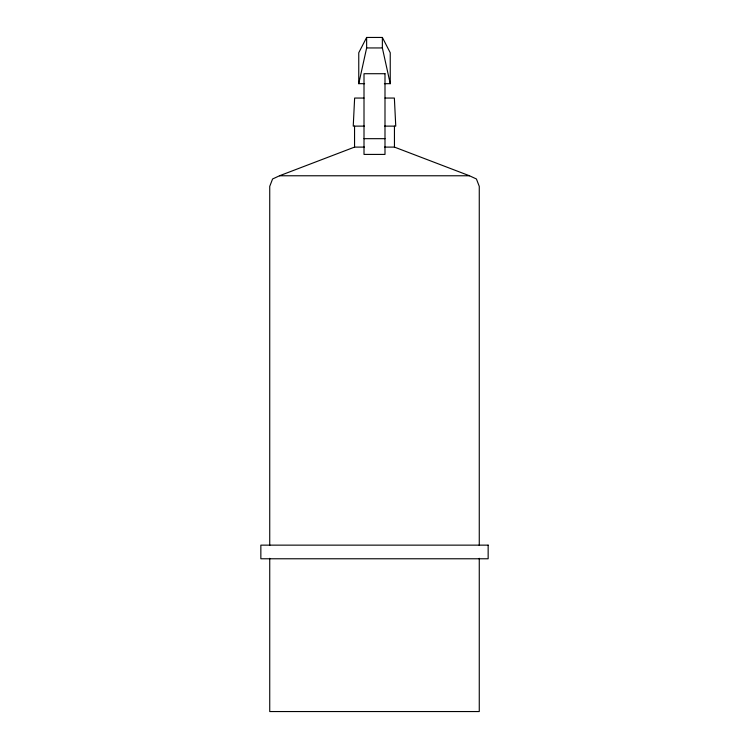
<?xml version="1.0" encoding="UTF-8"?>
<svg xmlns="http://www.w3.org/2000/svg" width="749" height="749" viewBox="0 0 749 749"><rect width="100%" height="100%" fill="white"/><g stroke="black" fill="none" stroke-linecap="round" stroke-linejoin="round"><path stroke-width="1.12" d="M364.594 83.682L358.762 83.682L366.636 47.945L366.636 37.45L382.364 37.45L390.238 52.73L390.238 83.682L384.406 83.682M366.636 37.45L358.762 52.73L358.762 83.682M364.407 147.104L354.549 147.104L279.508 175.772L272.58 178.983L269.734 186.37L269.734 545.459M366.636 47.945L382.364 47.945L390.238 83.682M363.986 98.053L354.633 98.053L353.238 126.122L364.426 126.122M385.014 98.053L394.367 98.053L395.762 126.122L384.574 126.122M364.005 138.677L384.995 138.677M384.593 147.104L394.451 147.104L469.492 175.772L476.42 178.983L479.266 186.37L479.266 545.459M279.508 175.772L469.492 175.772M479.266 558.323L479.266 711.55L269.734 711.55L269.734 558.323M394.451 126.122L394.451 147.104M382.364 37.45L382.364 47.945M354.549 126.122L354.549 147.104M384.995 73.711L364.005 73.711L364.005 154.416L384.995 154.416L384.995 73.711M488.151 545.141L260.849 545.141L260.849 558.773L488.151 558.773L488.151 545.141"/></g></svg>
